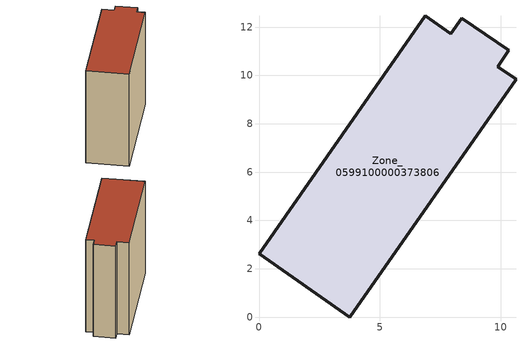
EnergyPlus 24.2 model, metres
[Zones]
Zone_0599100000373806
 floor ground (C_G): 0,2.63 6.88,12.46 7.94,11.72 8.4,12.37 10.34,11.04 9.88,10.36 10.63,9.83 3.75,0 z3.4
 wall outside (C_F): 3.75,0 10.63,9.83 9.88,10.36 10.34,11.04 8.4,12.37 7.94,11.72 6.88,12.46 0,2.63 3.75,0 z3.4:14.75
 roof outside (C_R): 6.88,12.46 0,2.63 3.75,0 10.63,9.83 9.88,10.36 10.34,11.04 8.4,12.37 7.94,11.72 z14.75
[BUILDING]
Pand.0599100000373806: North Axis=0; Terrain=City; Loads Convergence Tolerance Value=0.04; Temperature Convergence Tolerance Value=0.4; Solar Distribution=FullExterior; Maximum Number of Warmup Days=25; Minimum Number of Warmup Days=1
[Site:Location]
Rotterdam.The.Hague.AP_ZH_NLD Design_Conditions: Latitude=51.96; Longitude=4.45; Time Zone=1; Elevation=-4.5
[SITE:GROUNDTEMPERATURE:BUILDINGSURFACE]
18, 18, 18, 18, 18, 18, 18, 18, 18, 18, 18, 18
[MATERIAL] Thermal Absorptance=0.9; Solar Absorptance=0.7; Visible Absorptance=0.7
Name | Roughness | Thickness | Conductivity | Density | Specific Heat
G.TI.1992-2005 | MediumSmooth | 0.15 | 0.06 | 540 | 1210
F.TI.1992-2005 | Rough | 0.3 | 0.12 | 1920 | 840
R.TI.1992-2005 | MediumRough | 0.2 | 0.08 | 1500 | 1000
[CONSTRUCTION]
C_G: G.TI.1992-2005
C_F: F.TI.1992-2005
C_R: R.TI.1992-2005
[ZONE]
Zone_0599100000373806: Type=1; Multiplier=1; Ceiling Height=Autocalculate; Volume=Autocalculate; Floor Area=autocalculate; Part of Total Floor Area=Yes
[ZONEINFILTRATION:DESIGNFLOWRATE]
Infil_Zone_0599100000373806: Zone or ZoneList or Space or SpaceList=Zone_0599100000373806; Schedule=AlwaysOn; Design Flow Rate Calculation Method=Flow/Area; Flow Rate per Floor Area=0.0015; Constant Term Coefficient=1; Temperature Term Coefficient=0; Velocity Term Coefficient=0; Velocity Squared Term Coefficient=0
[HVACTEMPLATE:ZONE:IDEALLOADSAIRSYSTEM]
Zone_0599100000373806: Maximum Heating Supply Air Temperature=50; Minimum Cooling Supply Air Temperature=13; Maximum Heating Supply Air Humidity Ratio=0.0156; Minimum Cooling Supply Air Humidity Ratio=0.0077; Heating Limit=NoLimit; Cooling Limit=NoLimit; Dehumidification Control Type=ConstantSensibleHeatRatio; Cooling Sensible Heat Ratio=0.7; Dehumidification Setpoint=60; Humidification Control Type=None; Humidification Setpoint=30; Outdoor Air Method=None; Outdoor Air Flow Rate per Person=0.00944; Outdoor Air Flow Rate per Zone Floor Area=0; Outdoor Air Flow Rate per Zone=0; Demand Controlled Ventilation Type=None; Outdoor Air Economizer Type=NoEconomizer; Heat Recovery Type=None; Sensible Heat Recovery Effectiveness=0.7; Latent Heat Recovery Effectiveness=0.65
[ZONECONTROL:THERMOSTAT]
ThermostatControl_Zone_0599100000373806: Zone or ZoneList=Zone_0599100000373806; Control Type Schedule=DualSetpointControlType; Control 1=Thermostat_Zone_0599100000373806; Temperature Difference Between Cutout And Setpoint=0
[THERMOSTATSETPOINT:DUALSETPOINT]
Thermostat_Zone_0599100000373806: Heating Setpoint Temperature Schedule=HeatingSetpoint_Zone_0599100000373806; Cooling Setpoint Temperature Schedule=CoolingSetpoint_Zone_0599100000373806
[SCHEDULE:COMPACT]
HeatingSetpoint_Zone_0599100000373806: Through: 12/31, For: AllDays, Until: 24:00, 21
CoolingSetpoint_Zone_0599100000373806: Through: 12/31, For: AllDays, Until: 24:00, 24
DualSetpointControlType: Through: 12/31, For: AllDays, Until: 24:00, 4
AlwaysOn: Through: 12/31, For: AllDays, Until: 24:00, 1
